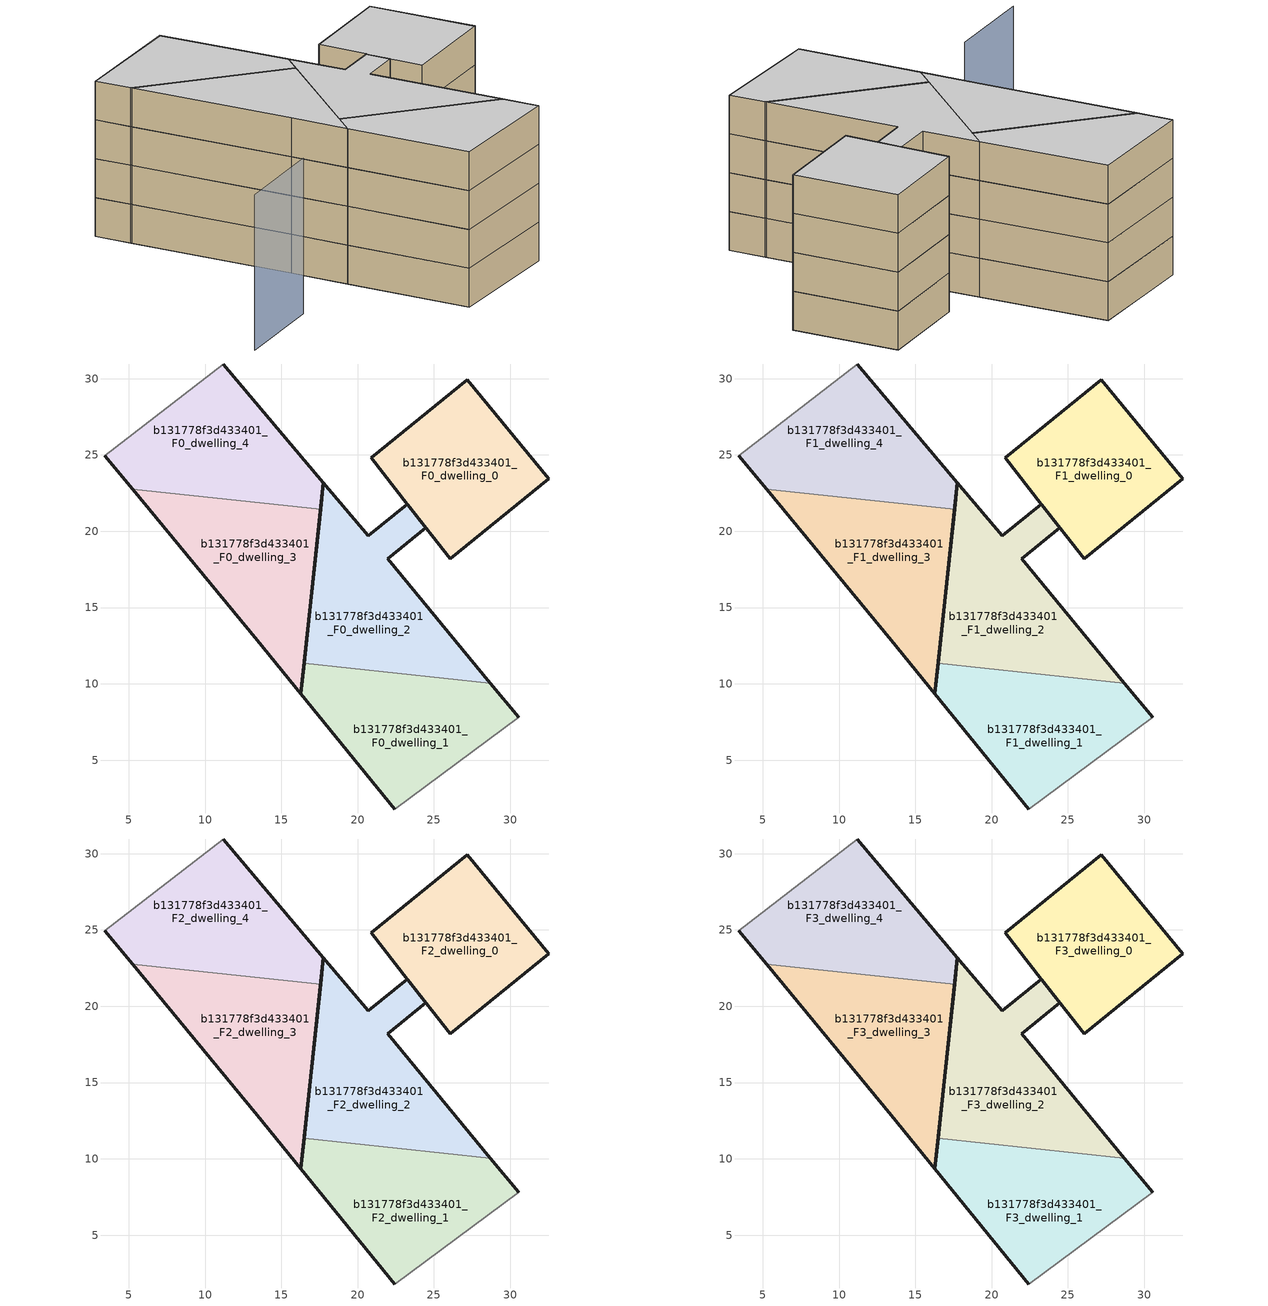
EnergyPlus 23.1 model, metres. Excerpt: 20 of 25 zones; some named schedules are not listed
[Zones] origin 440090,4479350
b131778f3d433401_F0_dwelling_0
 floor ground (EU_floor_Construction): 32.51,23.43 27.18,29.95 20.91,24.81 23.26,21.77 23.29,21.73 23.27,21.72 26.06,18.19 z0
 wall outside (EU_wall_Construction): 23.29,21.73 23.26,21.77 20.91,24.81 27.18,29.95 32.51,23.43 26.06,18.19 23.27,21.72 z0:3
 wall to b131778f3d433401_F0_dwelling_2 (EU_wall_Construction): 23.27,21.72 23.29,21.73 z0:3
b131778f3d433401_F0_dwelling_1
 floor ground (EU_floor_Construction): 30.56,7.8 28.71,10.04 16.49,11.35 16.28,9.36 22.44,1.8 z0
 wall outside (EU_wall_Construction): 22.44,1.8 16.28,9.36 16.49,11.35 / 28.71,10.04 30.56,7.8 z0:3
 wall adiabatic (EU_wall_Construction): 30.56,7.8 22.44,1.8 z0:3
 wall to b131778f3d433401_F0_dwelling_2 (EU_wall_Construction): 16.49,11.35 28.71,10.04 z0:3
b131778f3d433401_F0_dwelling_2
 floor ground (EU_floor_Construction): 28.71,10.04 21.97,18.19 24.45,20.23 23.27,21.72 23.29,21.73 23.27,21.76 20.69,19.72 17.76,23.18 16.49,11.35 z0
 wall outside (EU_wall_Construction): 16.49,11.35 17.76,23.18 20.69,19.72 23.27,21.76 23.29,21.73 / 23.27,21.72 24.45,20.23 21.97,18.19 28.71,10.04 z0:3
b131778f3d433401_F0_dwelling_3
 floor ground (EU_floor_Construction): 16.28,9.36 17.57,21.43 5.26,22.75 13.43,12.86 z0
 wall outside (EU_wall_Construction): 17.57,21.43 16.28,9.36 13.43,12.86 5.26,22.75 z0:3
 wall to b131778f3d433401_F0_dwelling_4 (EU_wall_Construction): 5.26,22.75 17.57,21.43 z0:3
b131778f3d433401_F0_dwelling_4
 floor ground (EU_floor_Construction): 17.57,21.43 17.76,23.18 11.2,30.96 3.44,24.95 5.26,22.75 z0
 wall outside (EU_wall_Construction): 5.26,22.75 3.44,24.95 / 11.2,30.96 17.76,23.18 17.57,21.43 z0:3
 wall adiabatic (EU_wall_Construction): 3.44,24.95 11.2,30.96 z0:3
b131778f3d433401_F1_dwelling_0
 floor to b131778f3d433401_F0_dwelling_0 (EU_floor_Construction): 32.51,23.43 27.18,29.95 20.91,24.81 23.26,21.77 23.29,21.73 23.27,21.72 26.06,18.19 z3
 wall outside (EU_wall_Construction): 23.29,21.73 23.26,21.77 20.91,24.81 27.18,29.95 32.51,23.43 26.06,18.19 23.27,21.72 z3:6
 wall to b131778f3d433401_F1_dwelling_2 (EU_wall_Construction): 23.27,21.72 23.29,21.73 z3:6
b131778f3d433401_F1_dwelling_1
 floor to b131778f3d433401_F0_dwelling_1 (EU_floor_Construction): 30.56,7.8 28.71,10.04 16.49,11.35 16.28,9.36 22.44,1.8 z3
 wall outside (EU_wall_Construction): 22.44,1.8 16.28,9.36 16.49,11.35 / 28.71,10.04 30.56,7.8 z3:6
 wall adiabatic (EU_wall_Construction): 30.56,7.8 22.44,1.8 z3:6
 wall to b131778f3d433401_F1_dwelling_2 (EU_wall_Construction): 16.49,11.35 28.71,10.04 z3:6
b131778f3d433401_F1_dwelling_2
 floor to b131778f3d433401_F0_dwelling_2 (EU_floor_Construction): 28.71,10.04 21.96,18.19 24.45,20.23 23.27,21.72 23.29,21.73 23.26,21.76 20.69,19.72 17.76,23.18 16.49,11.35 z3
 wall outside (EU_wall_Construction): 16.49,11.35 17.76,23.18 20.69,19.72 23.27,21.76 23.29,21.73 / 23.27,21.72 24.45,20.23 21.97,18.19 28.71,10.04 z3:6
b131778f3d433401_F1_dwelling_3
 floor to b131778f3d433401_F0_dwelling_3 (EU_floor_Construction): 16.28,9.36 17.57,21.43 5.26,22.75 13.43,12.86 z3
 wall outside (EU_wall_Construction): 17.57,21.43 16.28,9.36 13.43,12.86 5.26,22.75 z3:6
 wall to b131778f3d433401_F1_dwelling_4 (EU_wall_Construction): 5.26,22.75 17.57,21.43 z3:6
b131778f3d433401_F1_dwelling_4
 floor to b131778f3d433401_F0_dwelling_4 (EU_floor_Construction): 17.57,21.43 17.76,23.18 11.2,30.96 3.44,24.95 5.26,22.75 z3
 wall outside (EU_wall_Construction): 5.26,22.75 3.44,24.95 / 11.2,30.96 17.76,23.18 17.57,21.43 z3:6
 wall adiabatic (EU_wall_Construction): 3.44,24.95 11.2,30.96 z3:6
b131778f3d433401_F2_dwelling_0
 floor to b131778f3d433401_F1_dwelling_0 (EU_floor_Construction): 32.51,23.43 27.18,29.95 20.91,24.81 23.26,21.77 23.29,21.73 23.27,21.72 26.06,18.19 z6
 wall outside (EU_wall_Construction): 23.29,21.73 23.26,21.77 20.91,24.81 27.18,29.95 32.51,23.43 26.06,18.19 23.27,21.72 z6:9
 wall to b131778f3d433401_F2_dwelling_2 (EU_wall_Construction): 23.27,21.72 23.29,21.73 z6:9
b131778f3d433401_F2_dwelling_1
 floor to b131778f3d433401_F1_dwelling_1 (EU_floor_Construction): 30.56,7.8 28.71,10.04 16.49,11.35 16.28,9.36 22.44,1.8 z6
 wall outside (EU_wall_Construction): 22.44,1.8 16.28,9.36 16.49,11.35 / 28.71,10.04 30.56,7.8 z6:9
 wall adiabatic (EU_wall_Construction): 30.56,7.8 22.44,1.8 z6:9
 wall to b131778f3d433401_F2_dwelling_2 (EU_wall_Construction): 16.49,11.35 28.71,10.04 z6:9
b131778f3d433401_F2_dwelling_2
 floor to b131778f3d433401_F1_dwelling_2 (EU_floor_Construction): 28.71,10.04 21.96,18.19 24.45,20.23 23.27,21.72 23.29,21.73 23.26,21.76 20.69,19.72 17.76,23.18 16.49,11.35 z6
 wall outside (EU_wall_Construction): 16.49,11.35 17.76,23.18 20.69,19.72 23.27,21.76 23.29,21.73 / 23.27,21.72 24.45,20.23 21.97,18.19 28.71,10.04 z6:9
b131778f3d433401_F2_dwelling_3
 floor to b131778f3d433401_F1_dwelling_3 (EU_floor_Construction): 16.28,9.36 17.57,21.43 5.26,22.75 13.43,12.86 z6
 wall outside (EU_wall_Construction): 17.57,21.43 16.28,9.36 13.43,12.86 5.26,22.75 z6:9
 wall to b131778f3d433401_F2_dwelling_4 (EU_wall_Construction): 5.26,22.75 17.57,21.43 z6:9
b131778f3d433401_F2_dwelling_4
 floor to b131778f3d433401_F1_dwelling_4 (EU_floor_Construction): 17.57,21.43 17.76,23.18 11.2,30.96 3.44,24.95 5.26,22.75 z6
 wall outside (EU_wall_Construction): 5.26,22.75 3.44,24.95 / 11.2,30.96 17.76,23.18 17.57,21.43 z6:9
 wall adiabatic (EU_wall_Construction): 3.44,24.95 11.2,30.96 z6:9
b131778f3d433401_F3_dwelling_0
 floor to b131778f3d433401_F2_dwelling_0 (EU_floor_Construction): 32.51,23.43 27.18,29.95 20.91,24.81 23.26,21.77 23.29,21.73 23.27,21.72 26.06,18.19 z9
 wall outside (EU_wall_Construction): 23.29,21.73 23.26,21.77 20.91,24.81 27.18,29.95 32.51,23.43 26.06,18.19 23.27,21.72 z9:12
 wall to b131778f3d433401_F3_dwelling_2 (EU_wall_Construction): 23.27,21.72 23.29,21.73 z9:12
 ceiling to b131778f3d433401_F4_dwelling_0 (EU_floor_Construction): 27.18,29.95 32.51,23.43 26.06,18.19 23.27,21.72 23.29,21.73 23.26,21.77 20.91,24.81 z12
b131778f3d433401_F3_dwelling_1
 floor to b131778f3d433401_F2_dwelling_1 (EU_floor_Construction): 30.56,7.8 28.71,10.04 16.49,11.35 16.28,9.36 22.44,1.8 z9
 wall outside (EU_wall_Construction): 22.44,1.8 16.28,9.36 16.49,11.35 / 28.71,10.04 30.56,7.8 z9:12
 wall adiabatic (EU_wall_Construction): 30.56,7.8 22.44,1.8 z9:12
 wall to b131778f3d433401_F3_dwelling_2 (EU_wall_Construction): 16.49,11.35 28.71,10.04 z9:12
 ceiling to b131778f3d433401_F4_dwelling_1 (EU_floor_Construction): 28.71,10.04 30.56,7.8 22.44,1.8 16.28,9.36 16.49,11.35 z12
b131778f3d433401_F3_dwelling_2
 floor to b131778f3d433401_F2_dwelling_2 (EU_floor_Construction): 28.71,10.04 21.96,18.19 24.45,20.23 23.27,21.72 23.29,21.73 23.26,21.76 20.69,19.72 17.76,23.18 16.49,11.35 z9
 wall outside (EU_wall_Construction): 16.49,11.35 17.76,23.18 20.69,19.72 23.27,21.76 23.29,21.73 / 23.27,21.72 24.45,20.23 21.97,18.19 28.71,10.04 z9:12
 ceiling to b131778f3d433401_F4_dwelling_2 (EU_floor_Construction): 24.45,20.23 21.96,18.19 28.71,10.04 16.49,11.35 17.76,23.18 20.69,19.72 23.26,21.76 23.29,21.73 23.27,21.72 z12
b131778f3d433401_F3_dwelling_3
 floor to b131778f3d433401_F2_dwelling_3 (EU_floor_Construction): 16.28,9.36 17.57,21.43 5.26,22.75 13.43,12.86 z9
 wall outside (EU_wall_Construction): 17.57,21.43 16.28,9.36 13.43,12.86 5.26,22.75 z9:12
 wall to b131778f3d433401_F3_dwelling_4 (EU_wall_Construction): 5.26,22.75 17.57,21.43 z9:12
 ceiling to b131778f3d433401_F4_dwelling_3 (EU_floor_Construction): 17.57,21.43 16.28,9.36 13.43,12.86 5.26,22.75 z12
b131778f3d433401_F3_dwelling_4
 floor to b131778f3d433401_F2_dwelling_4 (EU_floor_Construction): 17.57,21.43 17.76,23.18 11.2,30.96 3.44,24.95 5.26,22.75 z9
 wall outside (EU_wall_Construction): 5.26,22.75 3.44,24.95 / 11.2,30.96 17.76,23.18 17.57,21.43 z9:12
 wall adiabatic (EU_wall_Construction): 3.44,24.95 11.2,30.96 z9:12
 ceiling to b131778f3d433401_F4_dwelling_4 (EU_floor_Construction): 11.2,30.96 17.76,23.18 17.57,21.43 5.26,22.75 3.44,24.95 z12
shading: 5.12,0.66 11.1,5.54 z0:12
[Building]
EU S2 Campaign: North Axis=0; Terrain=City; Solar Distribution=FullExterior
[Site:Location]
Madrid: Latitude=40.5; Longitude=-3.5; Time Zone=1; Elevation=609
[SizingPeriod:WeatherFileDays]
AnnualSizingPeriod: Begin Month=1; Begin Day of Month=1; End Month=12; End Day of Month=31; Day of Week for Start Day=Monday; Use Weather File Daylight Saving Period=No; Use Weather File Rain and Snow Indicators=No
[MATERIAL]
EU_InternalMass_Material: Roughness=MediumRough; Thickness=0.1; Conductivity=1; Density=1800; Specific Heat=900; Thermal Absorptance=0.9; Solar Absorptance=0.7; Visible Absorptance=0.7
[MATERIAL:NOMASS] Roughness=MediumRough; Thermal Absorptance=0.9; Solar Absorptance=0.7; Visible Absorptance=0.7
Name | Thermal Resistance
EU_wall_NoMass | 0.609216
EU_floor_NoMass | 0.568163
[CONSTRUCTION]
EU_wall_Construction: EU_wall_NoMass
EU_floor_Construction: EU_floor_NoMass
EU_InternalMass_Construction: EU_InternalMass_Material
[ZONE] Type=1; Multiplier=1; Ceiling Height=autocalculate; Floor Area=autocalculate; Part of Total Floor Area=Yes
Name | Volume
b131778f3d433401_F0_dwelling_0 | 207.253
b131778f3d433401_F1_dwelling_0; b131778f3d433401_F2_dwelling_0; b131778f3d433401_F3_dwelling_0 | 207.254
b131778f3d433401_F0_dwelling_1 | 227.91
b131778f3d433401_F1_dwelling_1; b131778f3d433401_F2_dwelling_1; b131778f3d433401_F3_dwelling_1 | 227.909
b131778f3d433401_F0_dwelling_2; b131778f3d433401_F1_dwelling_2; b131778f3d433401_F2_dwelling_2; b131778f3d433401_F3_dwelling_2 | 239.435
b131778f3d433401_F0_dwelling_3; b131778f3d433401_F1_dwelling_3; b131778f3d433401_F2_dwelling_3; b131778f3d433401_F3_dwelling_3 | 224.889
b131778f3d433401_F0_dwelling_4 | 224.856
b131778f3d433401_F1_dwelling_4; b131778f3d433401_F2_dwelling_4; b131778f3d433401_F3_dwelling_4 | 224.857
[INTERNALMASS] Construction=EU_InternalMass_Construction
Name | Zone or ZoneList | Surface Area
b131778f3d433401_F0_dwelling_0_EU_InternalMass | b131778f3d433401_F0_dwelling_0 | 69.0824
b131778f3d433401_F0_dwelling_1_EU_InternalMass | b131778f3d433401_F0_dwelling_1 | 75.9712
b131778f3d433401_F0_dwelling_2_EU_InternalMass | b131778f3d433401_F0_dwelling_2 | 79.8158
b131778f3d433401_F0_dwelling_3_EU_InternalMass | b131778f3d433401_F0_dwelling_3 | 74.9647
b131778f3d433401_F0_dwelling_4_EU_InternalMass | b131778f3d433401_F0_dwelling_4 | 74.9527
b131778f3d433401_F1_dwelling_0_EU_InternalMass | b131778f3d433401_F1_dwelling_0 | 69.0824
b131778f3d433401_F1_dwelling_1_EU_InternalMass | b131778f3d433401_F1_dwelling_1 | 75.9712
b131778f3d433401_F1_dwelling_2_EU_InternalMass | b131778f3d433401_F1_dwelling_2 | 79.8158
b131778f3d433401_F1_dwelling_3_EU_InternalMass | b131778f3d433401_F1_dwelling_3 | 74.9647
b131778f3d433401_F1_dwelling_4_EU_InternalMass | b131778f3d433401_F1_dwelling_4 | 74.9527
b131778f3d433401_F2_dwelling_0_EU_InternalMass | b131778f3d433401_F2_dwelling_0 | 69.0824
b131778f3d433401_F2_dwelling_1_EU_InternalMass | b131778f3d433401_F2_dwelling_1 | 75.9712
b131778f3d433401_F2_dwelling_2_EU_InternalMass | b131778f3d433401_F2_dwelling_2 | 79.8158
b131778f3d433401_F2_dwelling_3_EU_InternalMass | b131778f3d433401_F2_dwelling_3 | 74.9647
b131778f3d433401_F2_dwelling_4_EU_InternalMass | b131778f3d433401_F2_dwelling_4 | 74.9527
b131778f3d433401_F3_dwelling_0_EU_InternalMass | b131778f3d433401_F3_dwelling_0 | 69.0824
b131778f3d433401_F3_dwelling_1_EU_InternalMass | b131778f3d433401_F3_dwelling_1 | 75.9712
b131778f3d433401_F3_dwelling_2_EU_InternalMass | b131778f3d433401_F3_dwelling_2 | 79.8158
b131778f3d433401_F3_dwelling_3_EU_InternalMass | b131778f3d433401_F3_dwelling_3 | 74.9647
b131778f3d433401_F3_dwelling_4_EU_InternalMass | b131778f3d433401_F3_dwelling_4 | 74.9527
[OTHEREQUIPMENT] Fuel Type=Electricity; Design Level Calculation Method=Watts/Area; Power per Zone Floor Area=1; Fraction Latent=0; Fraction Radiant=0; Fraction Lost=0; Carbon Dioxide Generation Rate=0; EndUse Subcategory=EU_Step8_InternalGains
Name | Zone or ZoneList or Space or SpaceList | Schedule
EU_Step8_InternalGain_b131778f3d433401_F0_dwelling_0_f000 | b131778f3d433401_F0_dwelling_0 | EU_Step8_GainSchedule_b131778f3d433401_F0_dwelling_0_f000
EU_Step8_InternalGain_b131778f3d433401_F0_dwelling_1_f000 | b131778f3d433401_F0_dwelling_1 | EU_Step8_GainSchedule_b131778f3d433401_F0_dwelling_1_f000
EU_Step8_InternalGain_b131778f3d433401_F0_dwelling_2_f000 | b131778f3d433401_F0_dwelling_2 | EU_Step8_GainSchedule_b131778f3d433401_F0_dwelling_2_f000
EU_Step8_InternalGain_b131778f3d433401_F0_dwelling_3_f000 | b131778f3d433401_F0_dwelling_3 | EU_Step8_GainSchedule_b131778f3d433401_F0_dwelling_3_f000
EU_Step8_InternalGain_b131778f3d433401_F0_dwelling_4_f000 | b131778f3d433401_F0_dwelling_4 | EU_Step8_GainSchedule_b131778f3d433401_F0_dwelling_4_f000
EU_Step8_InternalGain_b131778f3d433401_F1_dwelling_0_f000 | b131778f3d433401_F1_dwelling_0 | EU_Step8_GainSchedule_b131778f3d433401_F1_dwelling_0_f000
EU_Step8_InternalGain_b131778f3d433401_F1_dwelling_1_f000 | b131778f3d433401_F1_dwelling_1 | EU_Step8_GainSchedule_b131778f3d433401_F1_dwelling_1_f000
EU_Step8_InternalGain_b131778f3d433401_F1_dwelling_2_f000 | b131778f3d433401_F1_dwelling_2 | EU_Step8_GainSchedule_b131778f3d433401_F1_dwelling_2_f000
EU_Step8_InternalGain_b131778f3d433401_F1_dwelling_3_f000 | b131778f3d433401_F1_dwelling_3 | EU_Step8_GainSchedule_b131778f3d433401_F1_dwelling_3_f000
EU_Step8_InternalGain_b131778f3d433401_F1_dwelling_4_f000 | b131778f3d433401_F1_dwelling_4 | EU_Step8_GainSchedule_b131778f3d433401_F1_dwelling_4_f000
EU_Step8_InternalGain_b131778f3d433401_F2_dwelling_0_f000 | b131778f3d433401_F2_dwelling_0 | EU_Step8_GainSchedule_b131778f3d433401_F2_dwelling_0_f000
EU_Step8_InternalGain_b131778f3d433401_F2_dwelling_1_f000 | b131778f3d433401_F2_dwelling_1 | EU_Step8_GainSchedule_b131778f3d433401_F2_dwelling_1_f000
EU_Step8_InternalGain_b131778f3d433401_F2_dwelling_2_f000 | b131778f3d433401_F2_dwelling_2 | EU_Step8_GainSchedule_b131778f3d433401_F2_dwelling_2_f000
EU_Step8_InternalGain_b131778f3d433401_F2_dwelling_3_f000 | b131778f3d433401_F2_dwelling_3 | EU_Step8_GainSchedule_b131778f3d433401_F2_dwelling_3_f000
EU_Step8_InternalGain_b131778f3d433401_F2_dwelling_4_f000 | b131778f3d433401_F2_dwelling_4 | EU_Step8_GainSchedule_b131778f3d433401_F2_dwelling_4_f000
EU_Step8_InternalGain_b131778f3d433401_F3_dwelling_0_f000 | b131778f3d433401_F3_dwelling_0 | EU_Step8_GainSchedule_b131778f3d433401_F3_dwelling_0_f000
EU_Step8_InternalGain_b131778f3d433401_F3_dwelling_1_f000 | b131778f3d433401_F3_dwelling_1 | EU_Step8_GainSchedule_b131778f3d433401_F3_dwelling_1_f000
EU_Step8_InternalGain_b131778f3d433401_F3_dwelling_2_f000 | b131778f3d433401_F3_dwelling_2 | EU_Step8_GainSchedule_b131778f3d433401_F3_dwelling_2_f000
EU_Step8_InternalGain_b131778f3d433401_F3_dwelling_3_f000 | b131778f3d433401_F3_dwelling_3 | EU_Step8_GainSchedule_b131778f3d433401_F3_dwelling_3_f000
EU_Step8_InternalGain_b131778f3d433401_F3_dwelling_4_f000 | b131778f3d433401_F3_dwelling_4 | EU_Step8_GainSchedule_b131778f3d433401_F3_dwelling_4_f000
[ZONEVENTILATION:DESIGNFLOWRATE] Schedule=EU_AlwaysOn; Design Flow Rate Calculation Method=AirChanges/Hour; Air Changes per Hour=0.752966; Ventilation Type=Natural; Fan Pressure Rise=0; Fan Total Efficiency=1; Constant Term Coefficient=1; Temperature Term Coefficient=0; Velocity Term Coefficient=0; Velocity Squared Term Coefficient=0; Minimum Indoor Temperature=-100; Maximum Indoor Temperature=100; Delta Temperature=-100; Minimum Outdoor Temperature=-100; Maximum Outdoor Temperature=100; Maximum Wind Speed=40
Name | Zone or ZoneList or Space or SpaceList
EU_ConstantAir_b131778f3d433401_F0_dwelling_0 | b131778f3d433401_F0_dwelling_0
EU_ConstantAir_b131778f3d433401_F0_dwelling_1 | b131778f3d433401_F0_dwelling_1
EU_ConstantAir_b131778f3d433401_F0_dwelling_2 | b131778f3d433401_F0_dwelling_2
EU_ConstantAir_b131778f3d433401_F0_dwelling_3 | b131778f3d433401_F0_dwelling_3
EU_ConstantAir_b131778f3d433401_F0_dwelling_4 | b131778f3d433401_F0_dwelling_4
EU_ConstantAir_b131778f3d433401_F1_dwelling_0 | b131778f3d433401_F1_dwelling_0
EU_ConstantAir_b131778f3d433401_F1_dwelling_1 | b131778f3d433401_F1_dwelling_1
EU_ConstantAir_b131778f3d433401_F1_dwelling_2 | b131778f3d433401_F1_dwelling_2
EU_ConstantAir_b131778f3d433401_F1_dwelling_3 | b131778f3d433401_F1_dwelling_3
EU_ConstantAir_b131778f3d433401_F1_dwelling_4 | b131778f3d433401_F1_dwelling_4
EU_ConstantAir_b131778f3d433401_F2_dwelling_0 | b131778f3d433401_F2_dwelling_0
EU_ConstantAir_b131778f3d433401_F2_dwelling_1 | b131778f3d433401_F2_dwelling_1
EU_ConstantAir_b131778f3d433401_F2_dwelling_2 | b131778f3d433401_F2_dwelling_2
EU_ConstantAir_b131778f3d433401_F2_dwelling_3 | b131778f3d433401_F2_dwelling_3
EU_ConstantAir_b131778f3d433401_F2_dwelling_4 | b131778f3d433401_F2_dwelling_4
EU_ConstantAir_b131778f3d433401_F3_dwelling_0 | b131778f3d433401_F3_dwelling_0
EU_ConstantAir_b131778f3d433401_F3_dwelling_1 | b131778f3d433401_F3_dwelling_1
EU_ConstantAir_b131778f3d433401_F3_dwelling_2 | b131778f3d433401_F3_dwelling_2
EU_ConstantAir_b131778f3d433401_F3_dwelling_3 | b131778f3d433401_F3_dwelling_3
EU_ConstantAir_b131778f3d433401_F3_dwelling_4 | b131778f3d433401_F3_dwelling_4
[HVACTEMPLATE:THERMOSTAT] Constant Heating Setpoint=20; Constant Cooling Setpoint=50
EU_HeatOnly_b131778f3d433401_F0_dwelling_0; EU_HeatOnly_b131778f3d433401_F0_dwelling_1; EU_HeatOnly_b131778f3d433401_F0_dwelling_2
